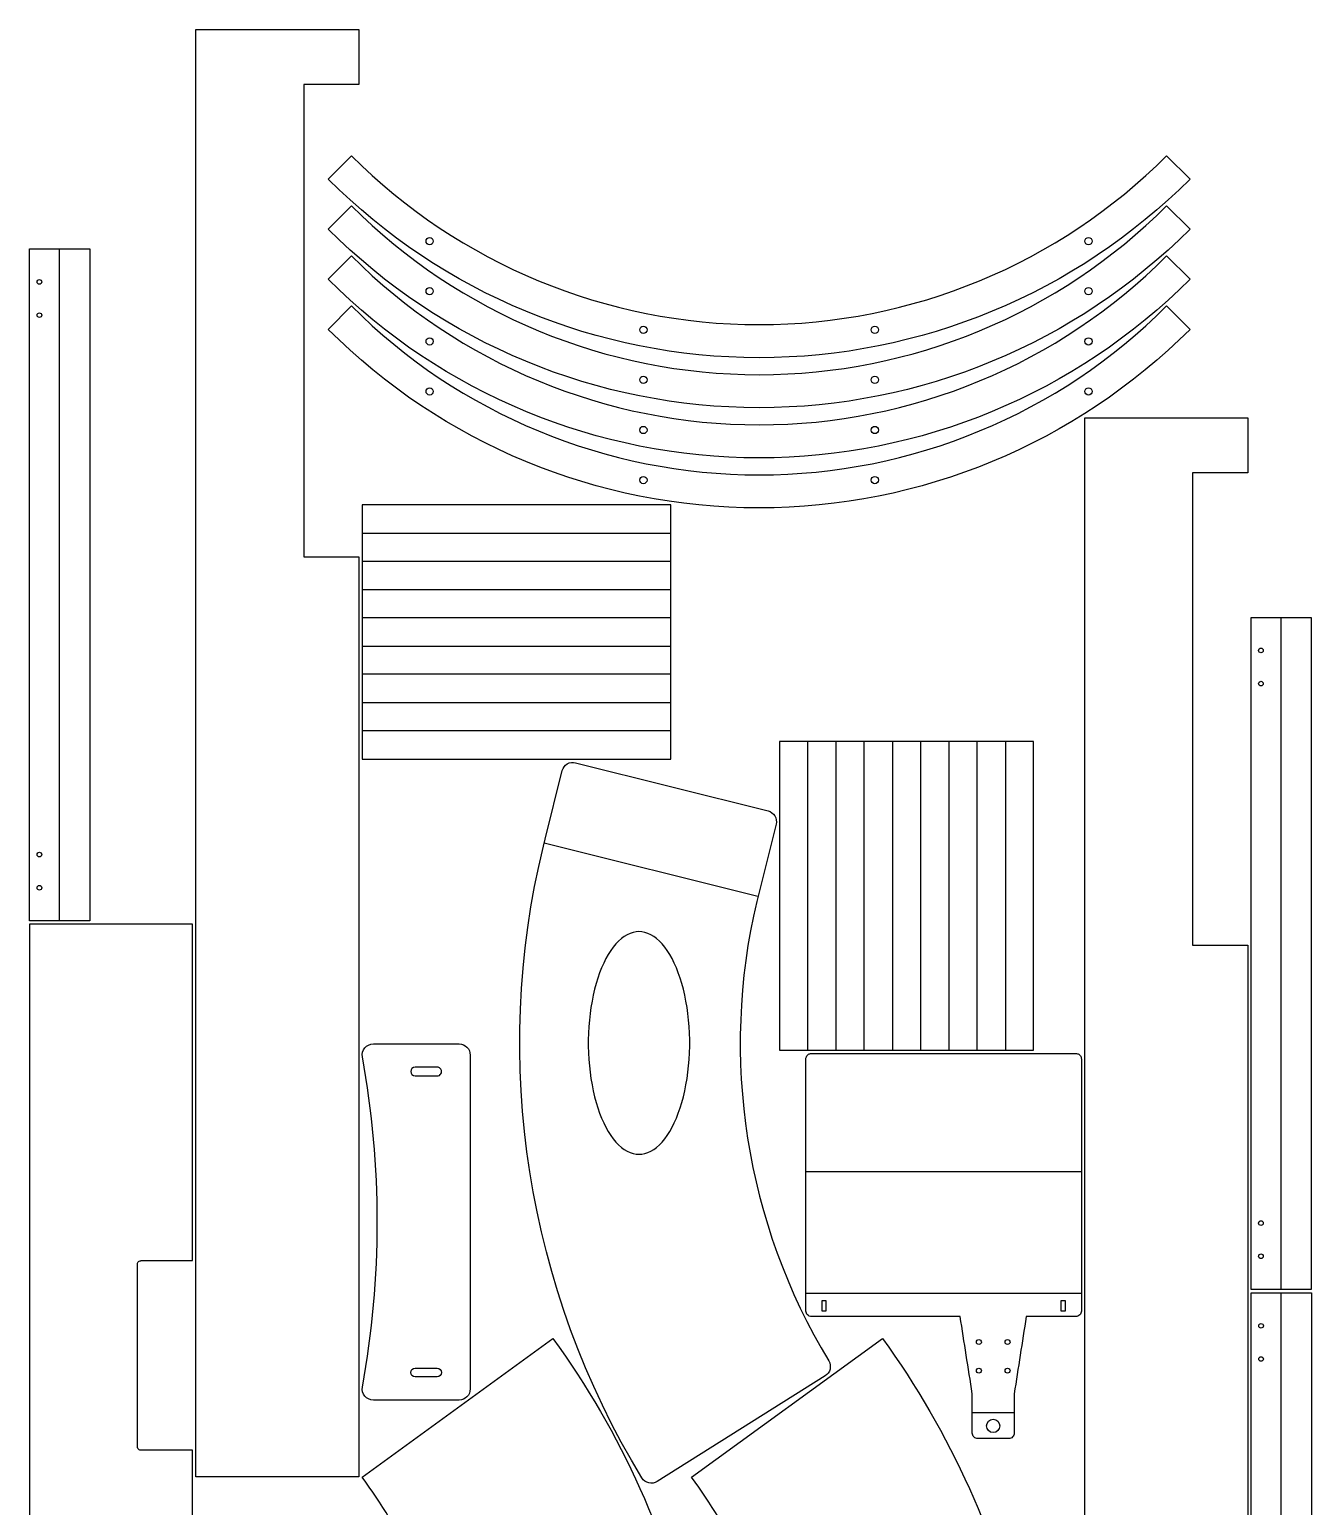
# Model space of a CAD drawing. Extents: x 2593 to 3757, y 6282 to 9264.
# Drawn here: x 2593 to 3757, y 7924 to 9264 of the extents above; entities that cross this region are included whole.
import ezdxf

# ---------------------------------------------------------------- set-up
doc = ezdxf.new("R2010")
doc.units = 0

# ---------------------------------------------------------------- blocks, each defined once
blk = doc.blocks.new('CommonPart524169450', base_point=(305, 897.3))
at = {"layer": '1'}
blk.add_lwpolyline([(658.6, 1192, -0.414214), (653.6, 1187), (611.4, 1187, 0.352294), (606.5, 1183.1, -0.103464), (478.1, 897.3), (305, 1023.1, 0.08052), (384.5, 1180.5, 0.507251), (379.7, 1187), (364.6, 1187, -0.414214), (359.6, 1192), (359.6, 1502, -0.414214), (364.6, 1507), (379.7, 1507, 0.507251), (384.5, 1513.5, 0.08052), (305, 1671), (478.1, 1796.8, -0.103464), (606.5, 1511, 0.352294), (611.4, 1507), (653.6, 1507, -0.414214), (658.6, 1502)], format="xyb", dxfattribs=at)
for points in [[(658.6, 1502, -0.414214), (663.6, 1507), (678.7, 1507, 0.507251), (683.5, 1513.5, 0.08052), (604, 1671), (777.1, 1796.8, -0.103464), (905.5, 1511, 0.352294), (910.4, 1507), (952.6, 1507, -0.414214), (957.6, 1502), (957.6, 1192, -0.414214), (952.6, 1187), (910.4, 1187, 0.352294), (905.5, 1183.1, -0.103464), (777.1, 897.3), (604, 1023.1, 0.08052), (683.5, 1180.5, 0.507251), (678.7, 1187), (663.6, 1187, -0.414214), (658.6, 1192)], [(606.4, 1214), (402.4, 1214, -0.483733), (397.5, 1220.2, 0.116221), (397.5, 1473.9, -0.483733), (402.4, 1480), (606.4, 1480, -0.365353), (611.3, 1475.9, -0.08503), (611.3, 1218.2, -0.365353)], [(905.4, 1214), (701.4, 1214, -0.483733), (696.5, 1220.2, 0.116221), (696.5, 1473.9, -0.483733), (701.4, 1480), (905.4, 1480, -0.365353), (910.3, 1475.9, -0.08503), (910.3, 1218.2, -0.365353)]]:
    blk.add_lwpolyline(points, format="xyb", close=True, dxfattribs=at)
for centre in [(372.1, 1495), (463.5, 1495), (554.8, 1495), (646.1, 1495), (671.1, 1495), (762.5, 1495), (853.8, 1495), (945.1, 1495), (372.1, 1396.4), (646.1, 1396.4), (671.1, 1396.4), (945.1, 1396.4), (372.1, 1297.7), (646.1, 1297.7), (671.1, 1297.7), (945.1, 1297.7), (372.1, 1199), (463.5, 1199), (554.8, 1199), (646.1, 1199), (671.1, 1199), (762.5, 1199), (853.8, 1199), (945.1, 1199)]:
    blk.add_circle(centre, 4.2, dxfattribs=at)
blk = doc.blocks.new('Part1910796344', base_point=(-124.7, -304.8))
at = {"layer": '1'}
blk.add_lwpolyline([(-70, 304.8), (-70, -304.8), (-124.7, -304.8), (-124.7, 304.8)], close=True, dxfattribs=at)
for centre in [(-115.7, 274.8), (-115.7, 244.7), (-115.7, -244.7), (-115.7, -274.8)]:
    blk.add_circle(centre, 2.1, dxfattribs=at)
at = {"layer": '2'}
blk.add_line((-97.4, -304.8), (-97.4, 304.8), dxfattribs=at)
blk = doc.blocks.new('Part1230849058', base_point=(-161.5, -100))
at = {"layer": '1'}
for points in [[(161.5, -12.1), (161.5, -90, -0.414214), (151.5, -100), (-151.5, -100, -0.414214), (-161.5, -90), (-161.5, -12.1, -0.467792), (-149.7, -2.2, 0.089944), (149.7, -2.2, -0.467792)], [(-132.5, -50), (-132.5, -70, -1), (-140.5, -70), (-140.5, -50, -1)], [(140.5, -50, 1), (132.5, -50), (132.5, -70, 1), (140.5, -70)]]:
    blk.add_lwpolyline(points, format="xyb", close=True, dxfattribs=at)
blk = doc.blocks.new('Part815289901', base_point=(-399.4, -173.6))
at = {"layer": '1'}
blk.add_lwpolyline([(254.3, 57.5), (210.6, -117.1, -0.414214), (198.5, -124.4), (128.5, -106.9, 0.196352), (-288.5, -172.2, -0.409067), (-302.1, -169), (-397.8, -16.5, -0.418134), (-394.6, -2.7, -0.19887), (178.6, 86.8), (184.9, 85.2), (247.1, 69.6, -0.414214)], format="xyb", close=True, dxfattribs=at)
blk.add_lwpolyline([(101, 0), (100.8, 2.7), (100.3, 5.4), (99.4, 8.1), (98.2, 10.8), (96.6, 13.4), (94.7, 16), (92.4, 18.5), (89.9, 21), (87, 23.4), (83.8, 25.7), (80.3, 27.9), (76.5, 30), (72.5, 32), (68.2, 33.9), (63.6, 35.7), (58.9, 37.4), (53.9, 38.9), (48.8, 40.3), (43.4, 41.5), (38, 42.6), (32.3, 43.6), (26.6, 44.4), (20.8, 45), (14.9, 45.5), (9, 45.8), (3, 46), (-3, 46), (-9, 45.8), (-14.9, 45.5), (-20.8, 45), (-26.6, 44.4), (-32.3, 43.6), (-38, 42.6), (-43.4, 41.5), (-48.8, 40.3), (-53.9, 38.9), (-58.9, 37.4), (-63.6, 35.7), (-68.2, 33.9), (-72.5, 32), (-76.5, 30), (-80.3, 27.9), (-83.8, 25.7), (-87, 23.4), (-89.9, 21), (-92.4, 18.5), (-94.7, 16), (-96.6, 13.4), (-98.2, 10.8), (-99.4, 8.1), (-100.3, 5.4), (-100.8, 2.7), (-101, 0), (-100.8, -2.7), (-100.3, -5.4), (-99.4, -8.1), (-98.2, -10.8), (-96.6, -13.4), (-94.7, -16), (-92.4, -18.5), (-89.9, -21), (-87, -23.4), (-83.8, -25.7), (-80.3, -27.9), (-76.5, -30), (-72.5, -32), (-68.2, -33.9), (-63.6, -35.7), (-58.9, -37.4), (-53.9, -38.9), (-48.8, -40.3), (-43.4, -41.5), (-38, -42.6), (-32.3, -43.6), (-26.6, -44.4), (-20.8, -45), (-14.9, -45.5), (-9, -45.8), (-3, -46), (3, -46), (9, -45.8), (14.9, -45.5), (20.8, -45), (26.6, -44.4), (32.3, -43.6), (38, -42.6), (43.4, -41.5), (48.8, -40.3), (53.9, -38.9), (58.9, -37.4), (63.6, -35.7), (68.2, -33.9), (72.5, -32), (76.5, -30), (80.3, -27.9), (83.8, -25.7), (87, -23.4), (89.9, -21), (92.4, -18.5), (94.7, -16), (96.6, -13.4), (98.2, -10.8), (99.4, -8.1), (100.3, -5.4), (100.8, -2.7)], close=True, dxfattribs=at)
at = {"layer": '2'}
blk.add_line((181.7, 86), (133.1, -108), dxfattribs=at)
blk = doc.blocks.new('Part483730659', base_point=(-977.7, -125))
at = {"layer": '1'}
for points in [[(-852.8, 110.5), (-861.8, 110.5), (-861.8, 106.5), (-852.8, 106.5)], [(-852.8, -106.5), (-861.8, -106.5), (-861.8, -110.5), (-852.8, -110.5)]]:
    blk.add_lwpolyline(points, close=True, dxfattribs=at)
for centre, radius in [((-966.2, -45), 6), ((-916.1, -32), 2.25), ((-890.1, -32), 2.25), ((-916.1, -58), 2.25), ((-890.1, -58), 2.25)]:
    blk.add_circle(centre, radius, dxfattribs=at)
blk.add_open_spline([(-628.3, 120), (-628.3, 120.5), (-628.3, 120.9), (-628.5, 121.3), (-628.5, 121.3), (-628.5, 121.5), (-628.6, 121.6), (-628.6, 121.8), (-628.6, 121.8), (-628.6, 121.9), (-628.7, 122.1), (-628.7, 122.1), (-628.7, 122.1), (-628.9, 122.6), (-629.2, 123), (-629.6, 123.4), (-629.6, 123.4), (-629.6, 123.4), (-629.8, 123.6), (-629.8, 123.6), (-629.8, 123.6), (-630, 123.8), (-630.3, 124), (-630.6, 124.2), (-630.6, 124.2), (-631.4, 124.7), (-632.3, 125), (-633.3, 125), (-633.3, 125), (-709.5, 125), (-785.8, 125), (-862, 125), (-862, 125), (-862.7, 125), (-863.3, 124.9), (-863.9, 124.6), (-863.9, 124.6), (-864.5, 124.4), (-865.1, 124), (-865.5, 123.5), (-865.5, 123.5), (-866, 123.1), (-866.4, 122.5), (-866.6, 121.9), (-866.6, 121.9), (-866.9, 121.3), (-867, 120.7), (-867, 120), (-867, 120), (-867, 75), (-867, 30), (-867, -15), (-867, -15), (-890.3, -18.7), (-913.7, -22.3), (-937, -26), (-937, -26), (-948.9, -26), (-960.8, -26), (-972.7, -26), (-972.7, -26), (-973.4, -26), (-974, -26.1), (-974.6, -26.4), (-974.6, -26.4), (-975.2, -26.6), (-975.8, -27), (-976.2, -27.5), (-976.2, -27.5), (-976.7, -27.9), (-977.1, -28.5), (-977.3, -29.1), (-977.3, -29.1), (-977.6, -29.7), (-977.7, -30.3), (-977.7, -31), (-977.7, -31), (-977.7, -40.3), (-977.7, -49.7), (-977.7, -59), (-977.7, -59), (-977.7, -59.7), (-977.6, -60.3), (-977.3, -60.9), (-977.3, -60.9), (-977.1, -61.5), (-976.7, -62.1), (-976.2, -62.5), (-976.2, -62.5), (-975.8, -63), (-975.2, -63.4), (-974.6, -63.6), (-974.6, -63.6), (-974, -63.9), (-973.4, -64), (-972.7, -64), (-972.7, -64), (-960.8, -64), (-948.9, -64), (-937, -64), (-937, -64), (-913.7, -67.7), (-890.3, -71.3), (-867, -75), (-867, -75), (-867, -90), (-867, -105), (-867, -120), (-867, -120), (-867, -120.7), (-866.9, -121.3), (-866.6, -121.9), (-866.6, -121.9), (-866.4, -122.5), (-866, -123.1), (-865.5, -123.5), (-865.5, -123.5), (-865.1, -124), (-864.5, -124.4), (-863.9, -124.6), (-863.9, -124.6), (-863.3, -124.9), (-862.7, -125), (-862, -125), (-862, -125), (-785.8, -125), (-709.5, -125), (-633.3, -125), (-633.3, -125), (-632.8, -125), (-632.4, -124.9), (-631.9, -124.8), (-631.9, -124.8), (-631.8, -124.8), (-631.6, -124.7), (-631.5, -124.7), (-631.5, -124.7), (-631.4, -124.6), (-631.2, -124.6), (-631.2, -124.5), (-631.2, -124.5), (-630.7, -124.3), (-630.3, -124.1), (-629.9, -123.7), (-629.9, -123.7), (-629.8, -123.6), (-629.7, -123.5), (-629.7, -123.5), (-629.7, -123.5), (-629.4, -123.2), (-629.2, -123), (-629, -122.7), (-629, -122.7), (-628.6, -121.9), (-628.3, -121), (-628.3, -120), (-628.3, -120), (-628.3, -40), (-628.3, 40), (-628.3, 120)], degree=3, knots=[0, 0, 0, 0, 0.025, 0.025, 0.025, 0.025, 0.05, 0.05, 0.05, 0.05, 0.075, 0.075, 0.075, 0.075, 0.1, 0.1, 0.1, 0.1, 0.125, 0.125, 0.125, 0.125, 0.15, 0.15, 0.15, 0.15, 0.175, 0.175, 0.175, 0.175, 0.2, 0.2, 0.2, 0.2, 0.225, 0.225, 0.225, 0.225, 0.25, 0.25, 0.25, 0.25, 0.275, 0.275, 0.275, 0.275, 0.3, 0.3, 0.3, 0.3, 0.325, 0.325, 0.325, 0.325, 0.35, 0.35, 0.35, 0.35, 0.375, 0.375, 0.375, 0.375, 0.4, 0.4, 0.4, 0.4, 0.425, 0.425, 0.425, 0.425, 0.45, 0.45, 0.45, 0.45, 0.475, 0.475, 0.475, 0.475, 0.5, 0.5, 0.5, 0.5, 0.525, 0.525, 0.525, 0.525, 0.55, 0.55, 0.55, 0.55, 0.575, 0.575, 0.575, 0.575, 0.6, 0.6, 0.6, 0.6, 0.625, 0.625, 0.625, 0.625, 0.65, 0.65, 0.65, 0.65, 0.675, 0.675, 0.675, 0.675, 0.7, 0.7, 0.7, 0.7, 0.725, 0.725, 0.725, 0.725, 0.75, 0.75, 0.75, 0.75, 0.775, 0.775, 0.775, 0.775, 0.8, 0.8, 0.8, 0.8, 0.825, 0.825, 0.825, 0.825, 0.85, 0.85, 0.85, 0.85, 0.875, 0.875, 0.875, 0.875, 0.9, 0.9, 0.9, 0.9, 0.925, 0.925, 0.925, 0.925, 0.95, 0.95, 0.95, 0.95, 0.975, 0.975, 0.975, 0.975, 1, 1, 1, 1], dxfattribs=at)
at = {"layer": '2'}
for p, q in [((-846, -125), (-846, 125)), ((-735.4, 125), (-735.4, -125)), ((-954.4, -64), (-954.4, -26))]:
    blk.add_line(p, q, dxfattribs=at)
blk = doc.blocks.new('Part1361041183', base_point=(-124.7, -304.8))
at = {"layer": '1'}
blk.add_lwpolyline([(-70, 304.8), (-70, -304.8), (-124.7, -304.8), (-124.7, 304.8)], close=True, dxfattribs=at)
for centre in [(-115.7, 274.8), (-115.7, 244.7), (-115.7, -244.7), (-115.7, -274.8)]:
    blk.add_circle(centre, 2.1, dxfattribs=at)
at = {"layer": '2'}
blk.add_line((-97.4, -304.8), (-97.4, 304.8), dxfattribs=at)
blk = doc.blocks.new('Part1045383284', base_point=(-230.5, 0))
at = {"layer": '1'}
blk.add_lwpolyline([(0, 280), (-230.5, 280), (-230.5, 0), (0, 0)], close=True, dxfattribs=at)
at = {"layer": '2'}
for p, q in [((-204.9, 0), (-204.9, 280)), ((-179.3, 280), (-179.3, 0)), ((-153.6, 0), (-153.6, 280)), ((-128, 280), (-128, 0)), ((-102.4, 0), (-102.4, 280)), ((-76.8, 280), (-76.8, 0)), ((-51.2, 0), (-51.2, 280)), ((-25.6, 280), (-25.6, 0))]:
    blk.add_line(p, q, dxfattribs=at)
blk = doc.blocks.new('Part965456800', base_point=(-124.7, -304.8))
at = {"layer": '1'}
blk.add_lwpolyline([(-70, 304.8), (-70, -304.8), (-124.7, -304.8), (-124.7, 304.8)], close=True, dxfattribs=at)
for centre in [(-115.7, 274.8), (-115.7, 244.7), (-115.7, -244.7), (-115.7, -274.8)]:
    blk.add_circle(centre, 2.1, dxfattribs=at)
at = {"layer": '2'}
blk.add_line((-97.4, -304.8), (-97.4, 304.8), dxfattribs=at)
blk = doc.blocks.new('Part9206854', base_point=(-230.5, 0))
at = {"layer": '1'}
blk.add_lwpolyline([(0, 280), (-230.5, 280), (-230.5, 0), (0, 0)], close=True, dxfattribs=at)
at = {"layer": '2'}
for p, q in [((-204.9, 0), (-204.9, 280)), ((-179.3, 280), (-179.3, 0)), ((-153.6, 0), (-153.6, 280)), ((-128, 280), (-128, 0)), ((-102.4, 0), (-102.4, 280)), ((-76.8, 280), (-76.8, 0)), ((-51.2, 0), (-51.2, 280)), ((-25.6, 280), (-25.6, 0))]:
    blk.add_line(p, q, dxfattribs=at)
blk = doc.blocks.new('Part1057775791', base_point=(-553.1, -391.1))
at = {"layer": '1'}
blk.add_lwpolyline([(-369.9, 369.9, 0.414214), (-369.9, -369.9), (-391.1, -391.1, -0.414214), (-391.1, 391.1)], format="xyb", close=True, dxfattribs=at)
for centre in [(-447.4, 299), (-527.8, 105), (-527.8, -105), (-447.4, -299)]:
    blk.add_circle(centre, 3.3, dxfattribs=at)
blk = doc.blocks.new('Part513040749', base_point=(-553.1, -391.1))
at = {"layer": '1'}
blk.add_lwpolyline([(-369.9, 369.9, 0.414214), (-369.9, -369.9), (-391.1, -391.1, -0.414214), (-391.1, 391.1)], format="xyb", close=True, dxfattribs=at)
for centre in [(-447.4, 299), (-527.8, 105), (-527.8, -105), (-447.4, -299)]:
    blk.add_circle(centre, 3.3, dxfattribs=at)
blk = doc.blocks.new('Part378707750', base_point=(-553.1, -391.1))
at = {"layer": '1'}
blk.add_lwpolyline([(-369.9, 369.9, 0.414214), (-369.9, -369.9), (-391.1, -391.1, -0.414214), (-391.1, 391.1)], format="xyb", close=True, dxfattribs=at)
for centre in [(-447.4, 299), (-527.8, 105), (-527.8, -105), (-447.4, -299)]:
    blk.add_circle(centre, 3.3, dxfattribs=at)
blk = doc.blocks.new('Part941684160', base_point=(-553.1, -391.1))
at = {"layer": '1'}
blk.add_lwpolyline([(-369.9, 369.9, 0.414214), (-369.9, -369.9), (-391.1, -391.1, -0.414214), (-391.1, 391.1)], format="xyb", close=True, dxfattribs=at)
for centre in [(-447.4, 299), (-527.8, 105), (-527.8, -105), (-447.4, -299)]:
    blk.add_circle(centre, 3.3, dxfattribs=at)

msp = doc.modelspace()

# ---------------------------------------------------------------- linework, layer by layer
at = {"layer": '1'}
for points in [[(2744, 9263.8), (2892, 9263.8), (2892, 9213.9), (2842, 9213.9), (2842, 8785.3), (2892, 8785.3), (2892, 7950.8), (2744, 7950.8)], [(3550.7, 8911.6), (3698.7, 8911.6), (3698.7, 8861.6), (3648.7, 8861.6), (3648.7, 8433.1), (3698.7, 8433.1), (3698.7, 7598.6), (3550.7, 7598.6)]]:
    msp.add_lwpolyline(points, close=True, dxfattribs=at)
msp.add_open_spline([(2593, 8452.1), (2642.4, 8452.1), (2691.7, 8452.1), (2741, 8452.1), (2741, 8452.1), (2741, 8350.4), (2741, 8248.7), (2741, 8147), (2741, 8147), (2725.4, 8147), (2709.7, 8147), (2694, 8147), (2694, 8147), (2694, 8146.9), (2693.9, 8146.9), (2693.8, 8146.9), (2693.8, 8146.9), (2693.7, 8146.9), (2693.6, 8146.9), (2693.5, 8146.9), (2693.5, 8146.9), (2692.9, 8146.8), (2692.4, 8146.5), (2692, 8146.1), (2692, 8146.1), (2691.8, 8145.9), (2691.6, 8145.6), (2691.4, 8145.4), (2691.4, 8145.4), (2691.4, 8145.3), (2691.4, 8145.3), (2691.4, 8145.2), (2691.4, 8145.2), (2691.2, 8144.9), (2691.1, 8144.6), (2691.1, 8144.3), (2691.1, 8144.3), (2691.1, 8144.1), (2691.1, 8143.9), (2691, 8143.7), (2691, 8143.7), (2691, 8088.6), (2691, 8033.5), (2691, 7978.4), (2691, 7978.4), (2691, 7978.4), (2691.1, 7978.3), (2691.1, 7978.3), (2691.1, 7978.3), (2691.1, 7978), (2691.1, 7977.8), (2691.1, 7977.5), (2691.1, 7977.5), (2691.3, 7976.9), (2691.6, 7976.3), (2692, 7975.8), (2692, 7975.8), (2692.2, 7975.6), (2692.4, 7975.4), (2692.7, 7975.2), (2692.7, 7975.2), (2693.1, 7975), (2693.5, 7974.9), (2694, 7974.9), (2694, 7974.9), (2694, 7974.9), (2694, 7974.9), (2694, 7974.9), (2694, 7974.9), (2709.7, 7974.9), (2725.4, 7974.9), (2741, 7974.9), (2741, 7974.9), (2741, 7696.3), (2741, 7417.7), (2741, 7139.2), (2741, 7139.2), (2691.7, 7139.2), (2642.4, 7139.2), (2593, 7139.2), (2593, 7139.2), (2593, 7576.8), (2593, 8014.5), (2593, 8452.1)], degree=3, knots=[0, 0, 0, 0, 0.047619, 0.047619, 0.047619, 0.047619, 0.095238, 0.095238, 0.095238, 0.095238, 0.142857, 0.142857, 0.142857, 0.142857, 0.190476, 0.190476, 0.190476, 0.190476, 0.238095, 0.238095, 0.238095, 0.238095, 0.285714, 0.285714, 0.285714, 0.285714, 0.333333, 0.333333, 0.333333, 0.333333, 0.380952, 0.380952, 0.380952, 0.380952, 0.428571, 0.428571, 0.428571, 0.428571, 0.47619, 0.47619, 0.47619, 0.47619, 0.52381, 0.52381, 0.52381, 0.52381, 0.571429, 0.571429, 0.571429, 0.571429, 0.619048, 0.619048, 0.619048, 0.619048, 0.666667, 0.666667, 0.666667, 0.666667, 0.714286, 0.714286, 0.714286, 0.714286, 0.761905, 0.761905, 0.761905, 0.761905, 0.809524, 0.809524, 0.809524, 0.809524, 0.857143, 0.857143, 0.857143, 0.857143, 0.904762, 0.904762, 0.904762, 0.904762, 0.952381, 0.952381, 0.952381, 0.952381, 1, 1, 1, 1], dxfattribs=at)

# ---------------------------------------------------------------- block references
at = {"layer": '1', "rotation": 90.0000001836389}
for name, p in [('Part941684160', (3646.3, 8966.1)), ('Part378707750', (3646.3, 8920.7)), ('Part513040749', (3646.3, 8875.2)), ('Part1057775791', (3646.3, 8829.8)), ('Part815289901', (3319.8, 7945)), ('Part1230849058', (2993, 8020.5)), ('Part483730659', (3547.7, 7985.5))]:
    msp.add_blockref(name, p, dxfattribs=at)
at = {"layer": '1'}
for name, p in [('Part965456800', (2593, 8455.2)), ('Part1361041183', (3701.7, 8120.9)), ('Part1910796344', (3701.8, 7508.2)), ('CommonPart524169450', (2895, 7176.9))]:
    msp.add_blockref(name, p, dxfattribs=at)
at = {"layer": '2', "rotation": 90.0000001836389}
msp.add_blockref('Part9206854', (3175.1, 8602), dxfattribs=at)
at = {"layer": '2'}
msp.add_blockref('Part1045383284', (3273.8, 8338), dxfattribs=at)

doc.saveas('drawing.dxf')
